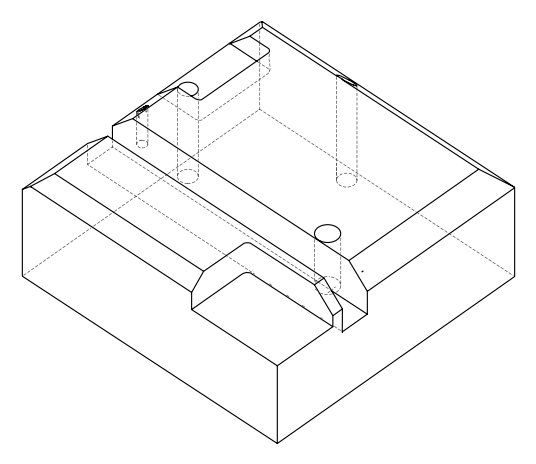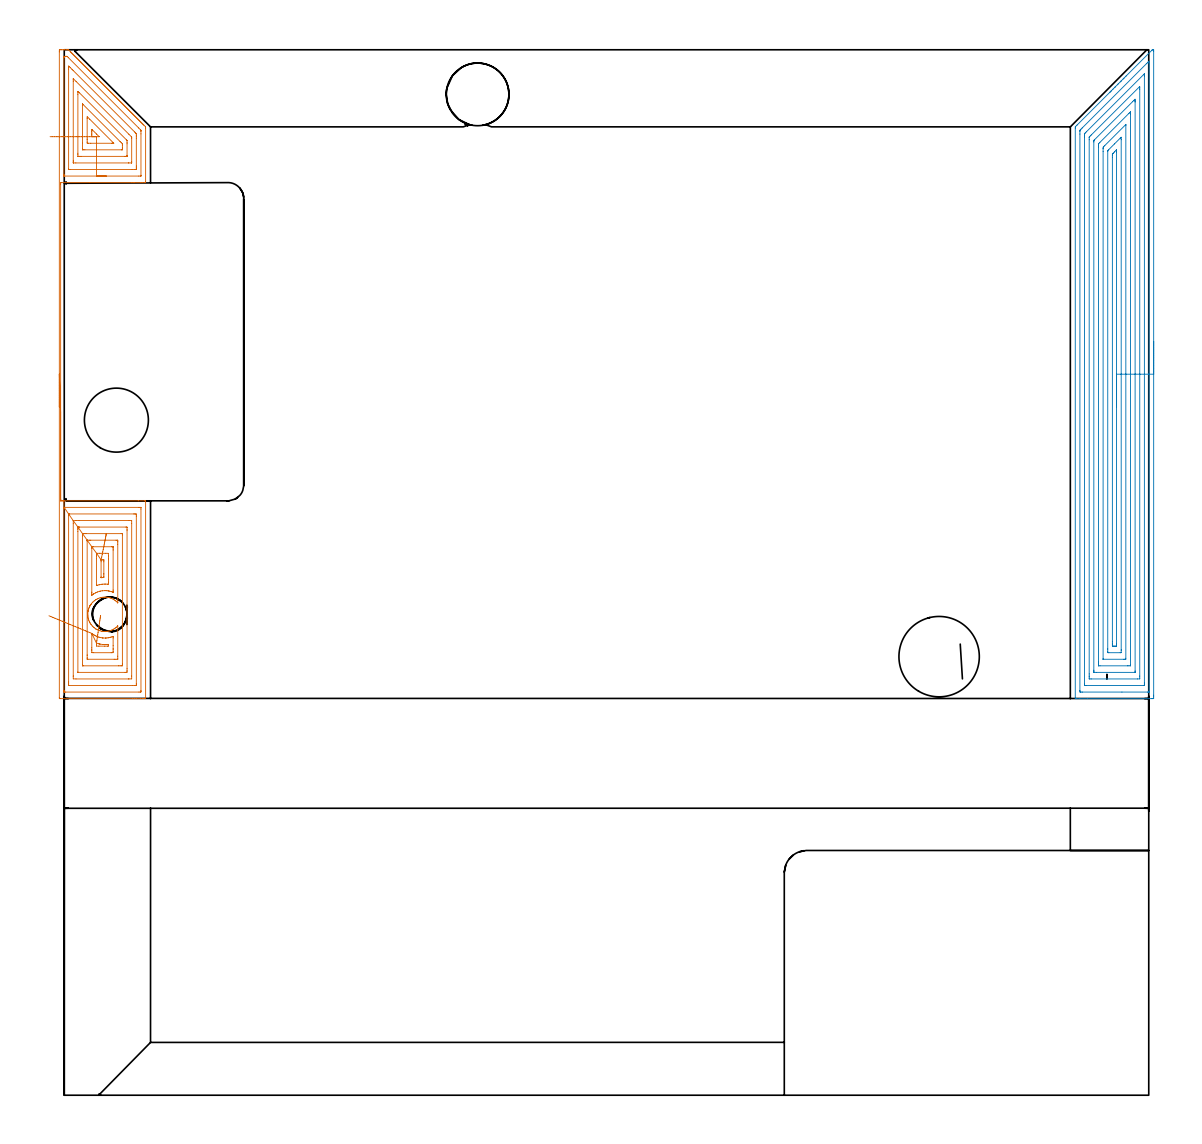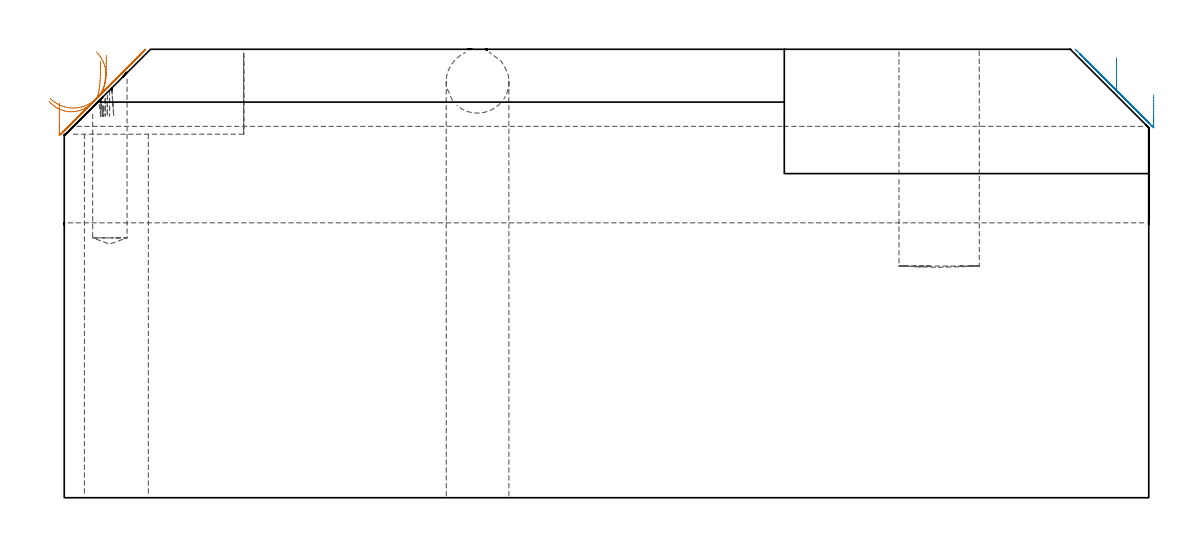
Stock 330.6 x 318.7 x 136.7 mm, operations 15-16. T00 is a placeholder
(PLAN: 20 operations, 12 tool changes, 141.2 min)
(1 INDEXABLE_INSERT_DRILL_BLIND_HOLE_FROM_SOLID | STEP1POCKET | NXT0302_020 | 0.28 min | 31190 mm3)
(2 SPOT_DRILL | STEP1HOLE | NXT0321_9005460120000 | 0.05 min | 222 mm3)
(3 SPOT_DRILL_1 | STEP1HOLE_1 | NXT0321_9005460120000 | 0.05 min | 3108 mm3)
(4 SPOT_DRILL_2 | STEP1POCKET_1 | NXT0321_9005460120000 | 0.03 min | 701 mm3)
(5 DRILL_BLIND_HOLE_INTO_CENTER | STEP1HOLE | NXT0301_076 | 0.07 min | 1095 mm3)
(6 GUN_DRILL_THROUGH_HOLE | STEP1HOLE | UGT0307_009 | 0.74 min | 14107 mm3)
(7 DRILL_TO_ENLARGE_THROUGH_HOLE | STEP1HOLE | UGT0301_258 | 0.58 min | 23703 mm3)
(8 DRILL_BLIND_HOLE_INTO_CENTER_1 | STEP1HOLE_1 | UGT0301_198 | 0.06 min | 398 mm3)
(9 GUN_DRILL_THROUGH_HOLE_1 | STEP1HOLE_1 | UGT0307_003 | 0.55 min | 3837 mm3)
(10 SPADE_DRILL_TO_ENLARGE_THROUGH_HOLE | STEP1HOLE_1 | UGT0306_010 | 0.48 min | 33441 mm3)
(11 DRILL_BLIND_HOLE_INTO_CENTER_2 | STEP1POCKET_1 | NXT0301_076 | 0.22 min | 4461 mm3)
(12 AREA_MILL | FG_CHAMFER_SURFACE | UGT0205_001 | 6.89 min | 33155 mm3)
(13 AREA_MILL_1 | FG_CHAMFER_SURFACE_1 | UGT0205_001 | 1.26 min | 8391 mm3)
(14 AREA_MILL_2 | FG_CHAMFER_SURFACE_2 | UGT0205_001 | 9.97 min | 26700 mm3)
(15 AREA_MILL_3 | FG_CHAMFER_SURFACE_3 | UGT0205_001 | 8.74 min | 57070 mm3)
(16 AREA_MILL_4 | FG_CHAMFER_SURFACE_4 | UGT0205_001 | 13.74 min | 58611 mm3)
(17 AREA_MILL_5 | FG_CHAMFER_SURFACE_5 | UGT0205_001 | 21.66 min | 79391 mm3)
(18 MILL_CORNER_NOTCH_RECTANGULAR | CORNER_NOTCH_RECTANGULAR | NXT0201_011 | Follow Part, ap 3, ae 75% | 31.05 min | 310440 mm3)
(19 MILL_SLOT | SLOT_PARTIAL_RECTANGULAR | NXT0201_009 | Follow Part, ap 2, ae 75% | 33.45 min | 108676 mm3)
(20 MILL_RECTANGULAR_SLOT | SLOT_RECTANGULAR | UGT0201_004 | Follow Part, ap 8, ae 75% | 11.26 min | 573673 mm3)
(TOOL NXT0302_020 | Index. Insert Drill 24.5mm [880-D2450L25-03] | D24.5 PA176 FL74 Z2)
(TOOL NXT0321_9005460120000 | NC Spot Drill, 142deg, 12mm, Carbide, Uncoated | D12 PA142 FL30 Z2)
(TOOL NXT0301_076 | Carbide Drill 10.5mm [860.1-1050-032A1-MM 2214] | D10.5 PA140 FL55 Z2)
(TOOL UGT0307_009 | Gun Drill 12 mm | D12 PA130 FL24 Z1)
(TOOL UGT0301_258 | Twist Drill 19.1 mm | D19.1 PA118 FL140 Z2)
(TOOL UGT0301_198 | Twist Drill 7.9 mm | D7.9 PA118 FL73 Z2)
(TOOL UGT0307_003 | Gun Drill 7 mm | D7 PA130 FL24 Z1)
(TOOL UGT0306_010 | Spade Drill 19.5mm | D19.5 PA132 FL10 Z2)
(TOOL UGT0205_001 | Chamfer Mill 20 x 3 x 45 deg. | D20 FL50 Z2)
(TOOL NXT0201_011 | ENDMILL 12mm [2P460-1200-NA 1630] | D12 FL38 Z6)
(TOOL NXT0201_009 | ENDMILL 8mm [2P460-0800-NA 1630] | D8 FL26 Z6)
(TOOL UGT0201_004 | End Mill 32 mm | D32 FL53 Z6)
(OP 15 AREA_MILL_3)
G17 G21 G94 G90
T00 M6
G54
G17 G0 G90 X-1.5 Y209.8 S1061 M3
G43 Z146.7 H0
Z120.4
G94 G1 Y209.838 Z119.528 F250.
Y209.952 Z118.664
Y210.141 Z117.812
Y210.403 Z116.98
Y210.737 Z116.174
Y211.14 Z115.4
Y211.609 Z114.664
Y212.14 Z113.972
Y212.729 Z113.329
Y213.372 Z112.74
Y214.064 Z112.208
Y214.8 Z111.74
Y215.574 Z111.337
Y216.38 Z111.003
Y217.212 Z110.741
Y218.064 Z110.552
Y218.928 Z110.438
Y219.8 Z110.4
Y318.08
X-1.499 Y318.213 Z110.401
X-1.491 Y318.698 Z110.405
X-1.215 Y318.7 Z110.682
X-0.869 Z111.027
X-0.321 Z111.575
X0.025 Z111.92
X0.847 Z112.746
X0.919 Z112.817
X1.29 Y318.699 Z113.188
X1.324 Y318.676 Z113.224
X1.813 Y318.189 Z113.709
X1.92 Y318.08 Z113.819
X2.005 Y317.995 Z113.905
X2.111 Y317.891 Z114.007
X2.218 Y317.783 Z114.117
X2.303 Y317.697 Z114.203
X2.409 Y317.592 Z114.305
X2.515 Y317.485 Z114.415
X2.602 Y317.399 Z114.501
X2.708 Y317.294 Z114.604
X2.813 Y317.187 Z114.713
X2.9 Y317.1 Z114.8
X3.006 Y316.996 Z114.902
X3.111 Y316.889 Z115.011
X3.198 Y316.802 Z115.098
X3.304 Y316.698 Z115.2
X3.409 Y316.591 Z115.308
X3.497 Y316.504 Z115.396
X3.602 Y316.4 Z115.498
X3.707 Y316.294 Z115.606
X3.795 Y316.205 Z115.695
X3.9 Y316.102 Z115.796
X4.005 Y315.996 Z115.904
X4.093 Y315.907 Z115.993
X4.198 Y315.804 Z116.094
X4.302 Y315.698 Z116.202
X4.392 Y315.609 Z116.291
X4.496 Y315.506 Z116.392
X4.6 Y315.4 Z116.5
X4.69 Y315.31 Z116.59
X4.794 Y315.208 Z116.69
X4.898 Y315.102 Z116.798
X4.988 Y315.012 Z116.888
X5.092 Y314.91 Z116.988
X5.196 Y314.804 Z117.095
X5.287 Y314.714 Z117.186
X5.39 Y314.612 Z117.286
X5.494 Y314.507 Z117.393
X5.585 Y314.415 Z117.485
X5.688 Y314.314 Z117.584
X5.791 Y314.209 Z117.691
X5.883 Y314.117 Z117.783
X5.986 Y314.015 Z117.882
X6.089 Y313.911 Z117.989
X6.182 Y313.819 Z118.081
X6.285 Y313.717 Z118.181
X6.387 Y313.613 Z118.287
X6.48 Y313.52 Z118.38
X6.583 Y313.419 Z118.479
X6.685 Y313.315 Z118.584
X6.778 Y313.222 Z118.678
X6.881 Y313.121 Z118.777
X6.983 Y313.018 Z118.882
X7.077 Y312.923 Z118.976
X7.179 Y312.823 Z119.075
X7.281 Y312.72 Z119.18
X7.375 Y312.625 Z119.275
X7.477 Y312.525 Z119.373
X7.578 Y312.422 Z119.478
X7.673 Y312.327 Z119.573
X7.775 Y312.227 Z119.671
X7.876 Y312.124 Z119.776
X7.972 Y312.028 Z119.871
X8.073 Y311.929 Z119.969
X8.174 Y311.826 Z120.074
X8.27 Y311.73 Z120.17
X8.371 Y311.631 Z120.267
X8.472 Y311.528 Z120.371
X8.569 Y311.432 Z120.468
X8.669 Y311.333 Z120.565
X8.77 Y311.231 Z120.669
X8.867 Y311.133 Z120.766
X8.967 Y311.035 Z120.863
X9.067 Y310.933 Z120.967
X9.165 Y310.835 Z121.065
X9.265 Y310.737 Z121.161
X9.365 Y310.635 Z121.265
X9.464 Y310.537 Z121.363
X9.563 Y310.438 Z121.459
X9.663 Y310.337 Z121.563
X9.762 Y310.238 Z121.661
X9.862 Y310.14 Z121.758
X9.961 Y310.039 Z121.86
X10.06 Y309.94 Z121.96
X10.16 Y309.842 Z122.056
X10.259 Y309.742 Z122.158
X10.359 Y309.642 Z122.258
X10.458 Y309.544 Z122.354
X10.557 Y309.444 Z122.456
X10.657 Y309.343 Z122.556
X10.756 Y309.246 Z122.652
X10.854 Y309.146 Z122.754
X10.955 Y309.045 Z122.855
X11.054 Y308.948 Z122.95
X11.152 Y308.848 Z123.052
X11.254 Y308.747 Z123.153
X11.352 Y308.65 Z123.248
X11.45 Y308.55 Z123.35
X11.552 Y308.448 Z123.451
X11.65 Y308.352 Z123.546
X11.748 Y308.252 Z123.647
X11.85 Y308.15 Z123.75
X11.948 Y308.054 Z123.844
X12.046 Y307.955 Z123.945
X12.149 Y307.852 Z124.048
X12.246 Y307.756 Z124.142
X12.344 Y307.657 Z124.243
X12.447 Y307.553 Z124.346
X12.544 Y307.458 Z124.44
X12.641 Y307.359 Z124.541
X12.745 Y307.255 Z124.645
X12.842 Y307.16 Z124.738
X12.939 Y307.061 Z124.839
X13.044 Y306.957 Z124.943
X13.14 Y306.862 Z125.036
X13.237 Y306.763 Z125.136
X13.342 Y306.658 Z125.241
X13.438 Y306.563 Z125.335
X13.535 Y306.466 Z125.434
X13.64 Y306.36 Z125.54
X13.737 Y306.265 Z125.633
X13.833 Y306.168 Z125.732
X13.939 Y306.062 Z125.838
X14.035 Y305.967 Z125.931
X14.13 Y305.87 Z126.03
X14.237 Y305.763 Z126.136
X14.333 Y305.669 Z126.229
X14.428 Y305.572 Z126.328
X14.535 Y305.465 Z126.435
X14.631 Y305.371 Z126.527
X14.726 Y305.274 Z126.625
X14.834 Y305.167 Z126.733
X14.929 Y305.073 Z126.825
X15.024 Y304.976 Z126.923
X15.132 Y304.868 Z127.031
X15.227 Y304.775 Z127.123
X15.322 Y304.679 Z127.221
X15.43 Y304.57 Z127.33
X15.525 Y304.477 Z127.421
X15.62 Y304.381 Z127.519
X15.729 Y304.272 Z127.628
X15.823 Y304.179 Z127.719
X15.917 Y304.083 Z127.817
X16.027 Y303.973 Z127.926
X16.121 Y303.881 Z128.017
X16.215 Y303.785 Z128.115
X16.325 Y303.675 Z128.225
X16.419 Y303.583 Z128.315
X16.513 Y303.487 Z128.412
X16.624 Y303.377 Z128.523
X16.717 Y303.285 Z128.613
X16.811 Y303.19 Z128.71
X16.922 Y303.078 Z128.821
X17.015 Y302.986 Z128.912
X17.109 Y302.892 Z129.008
X17.22 Y302.78 Z129.12
X17.314 Y302.688 Z129.21
X17.406 Y302.594 Z129.306
X17.519 Y302.482 Z129.418
X17.612 Y302.39 Z129.508
X17.704 Y302.296 Z129.604
X17.817 Y302.183 Z129.716
X17.91 Y302.092 Z129.806
X18.002 Y301.998 Z129.901
X18.115 Y301.885 Z130.015
X18.208 Y301.794 Z130.104
X18.3 Y301.7 Z130.199
X18.414 Y301.587 Z130.313
X18.506 Y301.496 Z130.402
X18.598 Y301.403 Z130.497
X18.712 Y301.288 Z130.612
X18.804 Y301.198 Z130.7
X18.896 Y301.105 Z130.795
X19.011 Y300.99 Z130.91
X19.102 Y300.9 Z130.998
X19.193 Y300.807 Z131.093
X19.309 Y300.691 Z131.208
X19.4 Y300.602 Z131.296
X19.491 Y300.509 Z131.391
X19.607 Y300.393 Z131.507
X19.698 Y300.304 Z131.594
X19.789 Y300.211 Z131.688
X19.906 Y300.095 Z131.805
X19.996 Y300.006 Z131.892
X20.087 Y299.913 Z131.986
X20.204 Y299.796 Z132.103
X20.294 Y299.708 Z132.19
X20.385 Y299.616 Z132.284
X20.502 Y299.498 Z132.402
X20.592 Y299.409 Z132.489
X20.683 Y299.318 Z132.582
X20.801 Y299.2 Z132.7
X20.891 Y299.111 Z132.787
X20.98 Y299.02 Z132.88
X21.099 Y298.901 Z132.998
X21.189 Y298.813 Z133.085
X21.278 Y298.722 Z133.177
X21.397 Y298.603 Z133.297
X21.487 Y298.515 Z133.383
X21.576 Y298.424 Z133.475
X21.696 Y298.305 Z133.595
X21.785 Y298.217 Z133.681
X21.874 Y298.127 Z133.773
X21.994 Y298.006 Z133.893
X22.083 Y297.919 Z133.979
X22.172 Y297.829 Z134.071
X22.292 Y297.708 Z134.192
X22.381 Y297.621 Z134.277
X22.469 Y297.531 Z134.369
X22.591 Y297.41 Z134.49
X22.679 Y297.323 Z134.575
X22.767 Y297.233 Z134.667
X22.889 Y297.111 Z134.788
X22.977 Y297.025 Z134.873
X23.065 Y296.935 Z134.964
X23.187 Y296.813 Z135.087
X23.275 Y296.727 Z135.171
X23.363 Y296.637 Z135.262
X23.486 Y296.515 Z135.385
X23.573 Y296.429 Z135.469
X23.661 Y296.34 Z135.56
X23.784 Y296.216 Z135.683
X23.871 Y296.131 Z135.767
X23.959 Y296.042 Z135.858
X24.082 Y295.918 Z135.982
X24.169 Y295.832 Z136.066
X24.256 Y295.744 Z136.156
X24.771 Y295.228 Z136.67
X24.796 Y295.196 Z136.687
X24.8 Y294.851 Z136.7
Y278.322
X24.797 Y278.21 Z136.689
X24.753 Y278.207 Z136.645
X24.457 Y278.2 Z136.356
X23.762 Z135.66
X23.275 Z135.17
X21.243 Z133.141
X20.592 Z132.487
X7.789 Z119.685
X-0.869 Z111.027
X-1.1 Z110.8
X-1.098 Y277.831 Z110.798
X-1.097 Y277.798 Z110.796
X-1.1 Y277.781 Z110.8
Y181.742
X-1.097 Y181.678 Z110.796
Y181.582
X-1.099 Y181.515 Z110.799
X-1.1 Y181.452 Z110.8
Y181.2
X22.562 Z134.459
X24.426 Z136.321
X24.693 Y181.194 Z136.588
X24.796 Y181.19 Z136.69
X24.8 Y180.935 Z136.7
Y121.073
X24.798 Y120.91 Z136.689
X24.732 Y120.907 Z136.624
X24.312 Y120.9 Z136.212
X23.967 Z135.866
X23.275 Z135.17
X22.035 Z133.932
X21.487 Z133.381
X20.867 Z132.762
X-1.144 Y120.901 Z110.753
X-1.492 Y120.91 Z110.406
X-1.499 Y121.256 Z110.399
Y121.273 Z110.4
X-1.5 Y219.8
X-1.1 Y208.184 Z110.8
Y181.742
X-1.097 Y181.678 Z110.796
Y181.655 Z110.795
X-1.096 Y181.581 Z110.796
X-1.099 Y181.515 Z110.799
X-1.1 Y181.452 Z110.8
Y181.381
Y181.2
X-0.109 Z111.79
X-0.038 Y179.197 Z111.862
X0.025 Y179.199 Z111.925
X22.776 Y179.2 Z134.676
X23.275 Y179.196 Z135.175
X23.346 Y179.193 Z135.246
X23.365 Y179.191 Z135.265
X23.379 Y179.175 Z135.279
X23.386 Y178.701 Z135.286
X23.385 Y123.306 Z135.285
X23.384 Y123.198 Z135.284
X23.38 Y123.086 Z135.28
X23.37 Y122.91 Z135.27
X23.275 Y122.908 Z135.175
X22.786 Y122.901 Z134.686
X0.431 Y122.9 Z112.331
X0.025 Y122.903 Z111.925
X-0.033 Y122.906 Z111.867
X-0.067 Y122.91 Z111.833
X-0.079 Y122.918 Z111.821
X-0.081 Y122.976 Z111.819
X-0.085 Y123.196 Z111.815
X-0.086 Y123.306 Z111.814
Y123.417
Y178.811
X-0.084 Y178.922 Z111.816
X-0.08 Y179.142 Z111.82
X-0.078 Y179.192 Z111.822
X-0.038 Y179.197 Z111.862
X1.336 Y177.19 Z113.236
X1.356 Y177.193 Z113.256
X1.432 Y177.198 Z113.332
X1.527 Y177.2 Z113.427
X21.201 Z133.101
X21.487 Y177.198 Z133.387
X21.773 Y177.194 Z133.673
X21.957 Y177.19 Z133.857
X21.964 Y177.075 Z133.864
X21.967 Y176.914 Z133.867
X21.971 Y176.43 Z133.871
Y125.503
X21.969 Y125.093 Z133.869
X21.967 Y124.973 Z133.867
X21.965 Y124.921 Z133.865
X21.873 Y124.91 Z133.773
X21.678 Y124.902 Z133.578
X21.487 Y124.901 Z133.387
X20.786 Y124.9 Z132.686
X1.62 Y124.901 Z113.52
X1.491 Y124.904 Z113.391
X1.388 Y124.909 Z113.288
X1.335 Y124.913 Z113.235
X1.334 Y124.933 Z113.234
X1.331 Y125.093 Z113.231
X1.329 Y125.577 Z113.229
Y125.987
Y176.914
X1.332 Y177.156 Z113.232
X1.334 Y177.184 Z113.234
X1.336 Y177.19 Z113.236
X2.75 Y175.127 Z114.65
X3.533 Y175.196 Z115.433
X3.602 Y175.198 Z115.502
X4.423 Y175.2 Z116.323
X19.698 Z131.598
X20.523 Y175.196 Z132.423
X20.536 Y175.191 Z132.436
X20.55 Y175.169 Z132.45
X20.552 Y175.127 Z132.452
X20.557 Y174.269 Z132.457
Y127.774
X20.55 Y126.922 Z132.45
X19.698 Y126.901 Z131.598
X19.678 Y126.9 Z131.578
X3.582 Z115.482
X2.75 Y126.924 Z114.65
X2.743 Y127.738 Z114.643
Y127.774
Y174.234
X2.748 Y175.087 Z114.648
X2.75 Y175.127 Z114.65
X4.172 Y173.191 Z116.072
X4.214 Y173.194 Z116.114
X4.308 Y173.197 Z116.208
X4.496 Y173.199 Z116.396
X4.636 Y173.2 Z116.536
X18.804 Y173.199 Z130.704
X18.946 Y173.198 Z130.846
X19.124 Y173.19 Z131.024
X19.136 Y173.135 Z131.036
X19.139 Y173.006 Z131.039
X19.142 Y172.447 Z131.042
X19.143 Y172.108 Z131.043
Y130.116
X19.14 Y129.561 Z131.04
X19.136 Y129.229 Z131.036
X19.128 Y128.91 Z131.028
X18.804 Y128.904 Z130.704
X18.57 Y128.901 Z130.47
X4.262 Z116.162
X4.181 Y128.907 Z116.081
X4.164 Y128.91 Z116.064
X4.161 Y128.916 Z116.061
X4.159 Y128.928 Z116.059
X4.158 Y129.005 Z116.058
X4.157 Y171.892 Z116.057
X4.158 Y172.447 Z116.058
X4.16 Y172.783 Z116.06
X4.164 Y173.123 Z116.064
X4.172 Y173.191 Z116.072
X5.578 Y171.185 Z117.478
X5.75 Y171.194 Z117.65
X6.285 Y171.198 Z118.185
X6.638 Y171.2 Z118.538
X17.369 Z129.269
X17.671 Y171.197 Z129.571
X17.702 Y171.194 Z129.602
X17.72 Y171.191 Z129.62
X17.722 Y171.173 Z129.622
X17.726 Y171.063 Z129.626
X17.728 Y170.841 Z129.628
X17.729 Y131.529 Z129.629
X17.728 Y131.348 Z129.628
X17.724 Y130.992 Z129.624
X17.722 Y130.912 Z129.622
X17.613 Y130.907 Z129.513
X17.462 Y130.902 Z129.362
X17.015 Y130.9 Z128.915
X16.569 Z128.469
X5.837 Y130.901 Z117.737
X5.632 Y130.906 Z117.532
X5.588 Y130.91 Z117.488
X5.578 Y130.914 Z117.478
X5.576 Y130.931 Z117.476
X5.573 Y130.977 Z117.473
X5.571 Y131.167 Z117.471
Y131.348
Y170.479
X5.572 Y170.66 Z117.472
X5.576 Y171.016 Z117.476
X5.578 Y171.185 Z117.478
X6.998 Y169.191 Z118.898
X7.016 Y169.193 Z118.916
X7.179 Y169.196 Z119.079
X7.746 Y169.2 Z119.646
X8.073 Z119.973
X15.794 Y169.199 Z127.694
X16.121 Y169.195 Z128.021
X16.23 Y169.191 Z128.13
X16.308 Y169.185 Z128.208
X16.31 Y169.066 Z128.21
X16.313 Y168.873 Z128.213
X16.314 Y168.68 Z128.214
X16.315 Y167.979 Z128.215
X16.314 Y150.811 Z128.214
X16.312 Y150.167 Z128.212
X16.31 Y150.11 Z128.21
X16.309 Y150.106 Z128.209
X16.298 Y150.11 Z128.198
X16.24 Y150.173 Z128.14
X15.822 Y150.571 Z127.722
X15.494 Y150.83 Z127.394
X15.154 Y151.066 Z127.054
X14.931 Y151.191 Z126.831
X14.491 Y151.403 Z126.391
X14.041 Y151.575 Z125.941
X13.598 Y151.7 Z125.498
X13.15 Y151.785 Z125.05
X12.705 Y151.83 Z124.605
X12.259 Y151.837 Z124.159
X11.813 Y151.806 Z123.713
X11.369 Y151.736 Z123.269
X10.92 Y151.625 Z122.82
X10.478 Y151.483 Z122.378
X10.055 Y151.286 Z121.955
X9.645 Y151.066 Z121.545
X9.587 Y151.028 Z121.487
X9.129 Y150.691 Z121.029
X8.697 Y150.314 Z120.597
X8.558 Y150.173 Z120.458
X8.207 Y149.738 Z120.107
X8.122 Y149.615 Z120.022
X8.08 Y149.552 Z119.976
X8.073 Y149.541 Z119.968
X7.893 Y149.281 Z119.789
X7.856 Y149.217 Z119.751
X7.847 Y149.202 Z119.742
X7.807 Y149.136 Z119.705
X7.775 Y149.071 Z119.675
X7.639 Y148.79 Z119.539
X7.628 Y148.766 Z119.527
X7.611 Y148.724 Z119.51
X7.474 Y148.388 Z119.372
X7.337 Y147.944 Z119.234
X7.324 Y147.877 Z119.217
X7.25 Y147.55 Z119.148
X7.238 Y147.495 Z119.136
X7.176 Y147.05 Z119.076
X7.168 Y146.95 Z119.068
X7.159 Y146.827 Z119.059
X7.151 Y146.603 Z119.05
X7.154 Y146.536 Z119.052
X7.155 Y146.486 Z119.055
X7.156 Y146.463 Z119.056
X7.158 Y146.378 Z119.058
X7.17 Y146.224 Z119.07
X7.176 Y146.155 Z119.075
X7.186 Y146.09 Z119.083
X7.193 Y146.033 Z119.091
X7.239 Y145.71 Z119.133
X7.337 Y145.261 Z119.231
X7.402 Y145.043 Z119.301
X7.472 Y144.817 Z119.371
X7.627 Y144.436 Z119.527
X7.807 Y144.064 Z119.705
X7.89 Y143.925 Z119.786
X8.073 Y143.66 Z119.967
X8.203 Y143.467 Z120.103
X8.554 Y143.032 Z120.454
X8.697 Y142.884 Z120.597
X8.907 Y142.688 Z120.807
X9.127 Y142.507 Z121.027
X9.587 Y142.171 Z121.487
X9.637 Y142.139 Z121.537
X10.051 Y141.916 Z121.951
X10.478 Y141.717 Z122.378
X10.92 Y141.575 Z122.82
X11.369 Y141.464 Z123.269
X11.813 Y141.394 Z123.713
X12.259 Y141.363 Z124.159
X12.705 Y141.37 Z124.605
X13.15 Y141.415 Z125.05
X13.598 Y141.5 Z125.498
X14.041 Y141.625 Z125.941
X14.491 Y141.797 Z126.391
X14.931 Y142.009 Z126.831
X15.162 Y142.139 Z127.062
X15.498 Y142.372 Z127.398
X15.822 Y142.629 Z127.722
X16.245 Y143.032 Z128.145
X16.308 Y143.092 Z128.208
X16.314 Y142.943 Z128.214
X16.315 Y133.835 Z128.215
X16.313 Y133.135 Z128.213
X16.31 Y132.946 Z128.21
X16.308 Y132.92 Z128.208
X16.295 Y132.91 Z128.195
X16.238 Y132.906 Z128.138
X16.121 Y132.903 Z128.021
X15.462 Y132.9 Z127.362
X15.227 Z127.127
X7.179 Y132.901 Z119.079
X7.101 Y132.902 Z119.001
X7.038 Y132.906 Z118.938
X7.001 Y132.909 Z118.901
X6.992 Y132.943 Z118.892
X6.989 Y133.135 Z118.889
X6.987 Y133.327 Z118.887
X6.985 Y134.028 Z118.885
Y134.221
X6.986 Y168.873 Z118.886
Y169.065
X6.989 Y169.13 Z118.889
X6.992 Y169.178 Z118.892
X6.998 Y169.191 Z118.898
X8.406 Y167.183 Z120.306
X8.511 Y167.19 Z120.411
X8.739 Y167.197 Z120.639
X8.853 Y167.2 Z120.753
X14.447 Y167.199 Z126.347
X14.675 Y167.195 Z126.575
X14.827 Y167.19 Z126.727
X14.894 Y167.182 Z126.794
X14.896 Y167.166 Z126.796
X14.898 Y167.086 Z126.798
X14.9 Y166.519 Z126.8
Y166.193
Y154.011
X14.899 Y153.684 Z126.799
X14.896 Y153.353 Z126.796
X14.894 Y153.333 Z126.794
X14.877 Y153.335 Z126.777
X14.333 Y153.521 Z126.233
X13.769 Y153.684 Z125.669
X13.492 Y153.737 Z125.392
X13.438 Y153.747 Z125.338
X13.363 Y153.759 Z125.263
X12.927 Y153.802 Z124.827
X12.544 Y153.823 Z124.444
X12.401 Y153.827 Z124.301
X11.65 Y153.782 Z123.55
X11.561 Y153.773 Z123.461
X11.039 Y153.684 Z122.939
X10.813 Y153.627 Z122.713
X10.756 Y153.61 Z122.656
X10.133 Y153.413 Z122.033
X9.862 Y153.291 Z121.762
X9.523 Y153.129 Z121.423
X8.967 Y152.822 Z120.867
X8.947 Y152.81 Z120.847
X8.426 Y152.438 Z120.326
X8.406 Y152.433 Z120.306
X8.404 Y152.46 Z120.304
X8.401 Y152.791 Z120.301
X8.4 Y153.186 Z120.3
Y153.358
Y166.759
X8.402 Y167.086 Z120.302
X8.406 Y167.183 Z120.306
X9.862 Y165.19 Z121.762
X9.965 Y165.195 Z121.865
X10.756 Y165.2 Z122.656
X10.855 Z122.755
X12.644 Y165.199 Z124.544
X13.438 Y165.19 Z125.338
X13.483 Y164.406 Z125.383
X13.484 Y164.36 Z125.384
X13.486 Y163.512 Z125.386
Y157.21
X13.484 Y156.364 Z125.384
X13.482 Y156.321 Z125.382
X13.438 Y155.77 Z125.338
X13.116 Y155.793 Z125.016
X12.544 Y155.823 Z124.444
X12.199 Y155.816 Z124.099
X11.65 Y155.784 Z123.55
X11.37 Y155.75 Z123.27
X10.756 Y155.635 Z122.656
X10.622 Y155.605 Z122.522
X10.139 Y155.471 Z122.039
X9.927 Y155.406 Z121.827
X9.862 Y155.388 Z121.762
X9.83 Y155.382 Z121.73
X9.822 Y155.383 Z121.722
X9.819 Y155.393 Z121.719
X9.816 Y155.423 Z121.716
X9.814 Y155.471 Z121.714
Y155.519
Y163.56
X9.816 Y164.406 Z121.716
X9.817 Y164.45 Z121.717
X9.862 Y165.19 Z121.762
X11.237 Y163.191 Z123.137
X11.251 Y163.194 Z123.151
X11.286 Y163.197 Z123.186
X11.359 Y163.199 Z123.259
X11.65 Y163.2 Z123.55
X11.964 Y163.199 Z123.864
X12.029 Y163.194 Z123.929
X12.059 Y163.19 Z123.959
X12.065 Y163.18 Z123.965
X12.068 Y163.095 Z123.968
X12.071 Y162.619 Z123.971
X12.072 Y159.045 Z123.972
Y158.624
X12.07 Y158.151 Z123.97
X12.067 Y157.941 Z123.967
X12.065 Y157.844 Z123.965
X11.978 Y157.823 Z123.878
X11.65 Y157.795 Z123.55
X11.251 Y157.763 Z123.151
X11.234 Y157.765 Z123.134
X11.232 Y157.78 Z123.132
X11.23 Y157.824 Z123.13
X11.228 Y157.898 Z123.128
Y158.011
X11.229 Y162.619 Z123.129
X11.231 Y163.037 Z123.131
X11.235 Y163.179 Z123.135
X11.237 Y163.191 Z123.137
X11.404 Y164.022 Z123.343
X11.567 Y164.832 Z123.622
X11.724 Y165.616 Z123.971
X11.875 Y166.367 Z124.389
X12.018 Y167.079 Z124.873
X12.152 Y167.747 Z125.417
X12.276 Y168.366 Z126.019
X12.389 Y168.931 Z126.674
X12.491 Y169.439 Z127.376
X12.581 Y169.884 Z128.121
X12.657 Y170.264 Z128.903
X12.719 Y170.575 Z129.715
X12.768 Y170.816 Z130.552
X12.802 Y170.985 Z131.408
X12.821 Y171.08 Z132.275
X12.825 Y171.1 Z133.147
X12.814 Y171.046 Z134.017
X12.788 Y170.918 Z134.88
G0 X-4.659 Y146.157 Z120.86
G1 X-4.087 Y145.921 Z120.246
X-3.466 Y145.665 Z119.688
X-2.804 Y145.392 Z119.191
X-2.103 Y145.103 Z118.758
X-1.371 Y144.801 Z118.393
X-0.612 Y144.489 Z118.098
X0.168 Y144.167 Z117.876
X0.963 Y143.84 Z117.728
X1.767 Y143.508 Z117.656
X2.574 Y143.176 Z117.66
X3.377 Y142.845 Z117.74
X4.171 Y142.518 Z117.895
X4.949 Y142.197 Z118.125
X5.706 Y141.885 Z118.427
X6.435 Y141.585 Z118.799
X7.132 Y141.298 Z119.239
X7.79 Y141.026 Z119.742
X8.406 Y140.773 Z120.306
X8.414 Y140.769 Z120.314
X8.462 Y140.74 Z120.362
X8.503 Y140.712 Z120.403
X8.967 Y140.385 Z120.867
X9.121 Y140.282 Z121.021
X9.602 Y140.03 Z121.502
X9.862 Y139.909 Z121.762
X10.112 Y139.796 Z122.012
X10.473 Y139.672 Z122.373
X10.756 Y139.595 Z122.656
X11.155 Y139.497 Z123.055
X11.627 Y139.412 Z123.527
X11.65 Y139.409 Z123.55
X11.856 Y139.389 Z123.756
X12.544 Y139.369 Z124.444
X12.565 Y139.368 Z124.465
X12.938 Y139.389 Z124.838
X13.382 Y139.445 Z125.282
X13.438 Y139.455 Z125.338
X13.816 Y139.535 Z125.716
X14.109 Y139.612 Z126.009
X14.333 Y139.679 Z126.233
X14.778 Y139.834 Z126.678
X14.889 Y139.868 Z126.789
X14.893 Y139.813 Z126.793
X14.896 Y139.672 Z126.796
X14.899 Y139.389 Z126.799
X14.9 Y137.035 Z126.8
Y136.141
Y135.815
X14.897 Y135.251 Z126.797
X14.893 Y134.921 Z126.793
X14.354 Y134.901 Z126.254
X14.333 Y134.9 Z126.233
X8.967 Y134.901 Z120.867
X8.407 Y134.921 Z120.307
X8.402 Y135.486 Z120.302
X8.4 Y135.815 Z120.3
Y136.382
Y140.609
X8.402 Y140.73 Z120.302
X8.406 Y140.773 Z120.306
X9.825 Y137.818 Z121.725
X9.834 Y137.817 Z121.734
X9.862 Y137.811 Z121.762
X10.568 Y137.602 Z122.468
X10.756 Y137.556 Z122.656
X10.816 Y137.541 Z122.716
X10.936 Y137.521 Z122.836
X11.65 Y137.413 Z123.55
X11.857 Y137.395 Z123.757
X12.327 Y137.38 Z124.227
X12.544 Y137.377 Z124.444
X12.765 Y137.381 Z124.665
X12.984 Y137.396 Z124.884
X13.438 Y137.431 Z125.338
X13.479 Y137.146 Z125.379
X13.438 Y136.91 Z125.338
X13.244 Y136.903 Z125.144
X12.352 Y136.9 Z124.252
X10.563 Y136.901 Z122.463
X9.862 Y136.91 Z121.762
X9.817 Y137.602 Z121.717
X9.815 Y137.648 Z121.715
X9.816 Y137.697 Z121.716
X9.821 Y137.791 Z121.721
X9.825 Y137.818 Z121.725
X9.95 Y138.666 Z121.889
X10.074 Y139.496 Z122.127
X10.193 Y140.302 Z122.438
X10.309 Y141.079 Z122.818
X10.419 Y141.82 Z123.266
X10.522 Y142.519 Z123.776
X10.619 Y143.172 Z124.347
X10.708 Y143.773 Z124.973
X10.789 Y144.318 Z125.65
X10.861 Y144.802 Z126.372
X10.924 Y145.222 Z127.133
X10.976 Y145.575 Z127.93
X11.018 Y145.858 Z128.754
X11.049 Y146.069 Z129.6
X11.07 Y146.207 Z130.461
X11.079 Y146.269 Z131.331
X11.077 Y146.256 Z132.203
X11.064 Y146.168 Z133.071
G0 Z146.7
X9.825 Y280.2
Z135.867
G1 X10.414 Z135.224
X10.945 Z134.532
X11.414 Z133.796
X11.817 Z133.022
X12.151 Z132.216
X12.413 Z131.384
X12.602 Z130.532
X12.716 Z129.667
X12.754 Z128.796
X12.716 Z127.924
X12.602 Z127.059
X12.413 Z126.208
X12.151 Z125.376
X11.817 Z124.57
X11.414 Z123.796
X10.945 Z123.06
X10.414 Z122.368
X9.825 Z121.725
X-0.026 Y280.201 Z111.874
X-0.057 Y280.202 Z111.843
X-0.074 Y280.205 Z111.826
X-0.078 Y280.208 Z111.822
X-0.08 Y280.225 Z111.82
X-0.084 Y280.445 Z111.816
X-0.086 Y280.555 Z111.814
Y280.666
X-0.085 Y316.294 Z111.815
X-0.084 Y316.402 Z111.816
X-0.08 Y316.514 Z111.82
X-0.07 Y316.69 Z111.83
X0.025 Y316.692 Z111.925
X0.514 Y316.698 Z112.414
X0.716 Y316.694 Z112.616
X0.816 Y316.69 Z112.716
X0.868 Y316.671 Z112.768
X0.919 Y316.623 Z112.819
X1.256 Y316.294 Z113.156
X22.699 Y294.851 Z134.599
X23.275 Y294.267 Z135.175
X23.35 Y294.188 Z135.25
X23.379 Y294.137 Z135.279
X23.382 Y294.067 Z135.282
X23.384 Y293.957 Z135.284
X23.385 Y293.847 Z135.285
X23.386 Y293.064 Z135.286
X23.385 Y280.445 Z135.285
X23.384 Y280.334 Z135.284
X23.382 Y280.261 Z135.282
X23.379 Y280.211 Z135.279
X23.363 Y280.209 Z135.263
X23.275 Y280.205 Z135.175
X22.736 Y280.2 Z134.636
X9.825 Z121.725
Y282.2
X1.813 Y282.201 Z113.713
X1.671 Y282.203 Z113.571
X1.387 Y282.21 Z113.287
X1.334 Y282.216 Z113.234
X1.333 Y282.232 Z113.233
X1.33 Y282.273 Z113.23
X1.329 Y282.342 Z113.229
Y312.72
X1.33 Y313.203 Z113.23
X1.333 Y313.613 Z113.233
X1.335 Y313.741 Z113.235
X1.478 Y313.613 Z113.378
X1.813 Y313.285 Z113.713
X2.381 Y312.72 Z114.281
X2.708 Y312.393 Z114.608
X21.487 Y293.614 Z133.387
X21.761 Y293.336 Z133.661
X21.897 Y293.196 Z133.797
X21.962 Y293.127 Z133.862
X21.964 Y293.064 Z133.864
X21.969 Y292.581 Z133.869
X21.971 Y292.17 Z133.871
Y291.686
Y283.236
X21.97 Y282.753 Z133.87
X21.966 Y282.342 Z133.866
X21.965 Y282.23 Z133.865
X21.771 Y282.21 Z133.671
X21.627 Y282.202 Z133.527
X21.487 Y282.201 Z133.387
X20.735 Y282.2 Z132.635
X9.825 Z121.725
Y284.2
X3.531 Z115.431
X2.774 Y284.208 Z114.674
X2.754 Y284.21 Z114.654
X2.749 Y284.222 Z114.649
X2.747 Y284.27 Z114.647
X2.744 Y284.372 Z114.644
X2.743 Y284.577 Z114.643
Y284.987
Y309.111
X2.744 Y309.555 Z114.644
X2.746 Y309.759 Z114.646
X2.75 Y309.86 Z114.65
X2.752 Y309.887 Z114.652
X3.602 Y309.05 Z115.502
X19.698 Y292.953 Z131.598
X20.478 Y292.17 Z132.378
X20.529 Y292.112 Z132.429
X20.551 Y292.085 Z132.451
X20.552 Y292.062 Z132.452
X20.555 Y291.956 Z132.455
X20.557 Y291.741 Z132.457
Y284.593
X20.556 Y284.379 Z132.456
X20.553 Y284.272 Z132.453
X20.55 Y284.222 Z132.45
X20.544 Y284.21 Z132.444
X20.517 Y284.205 Z132.417
X19.698 Y284.2 Z131.598
X19.627 Z131.527
X9.825 Z121.725
Y286.2
X5.106 Z117.006
X4.496 Y286.204 Z116.396
X4.203 Y286.209 Z116.103
X4.164 Y286.221 Z116.064
X4.162 Y286.25 Z116.062
X4.158 Y286.809 Z116.058
X4.157 Y287.148 Z116.057
Y305.017
X4.159 Y305.572 Z116.059
X4.161 Y305.907 Z116.061
X4.163 Y306.006 Z116.063
X4.358 Y305.832 Z116.258
X4.496 Y305.702 Z116.396
X4.629 Y305.572 Z116.529
X18.924 Y291.277 Z130.824
X19.044 Y291.151 Z130.944
X19.121 Y291.069 Z131.021
X19.136 Y291.02 Z131.036
X19.139 Y290.942 Z131.039
X19.142 Y290.383 Z131.042
X19.143 Y290.045 Z131.043
Y286.471
X19.141 Y286.358 Z131.041
X19.139 Y286.268 Z131.039
X19.136 Y286.216 Z131.036
X19.108 Y286.21 Z131.008
X18.804 Y286.204 Z130.704
X18.519 Y286.201 Z130.419
X9.825 Y286.2 Z121.725
Y288.2
X6.285 Z118.185
X5.786 Y288.201 Z117.686
X5.628 Y288.206 Z117.528
X5.599 Y288.209 Z117.499
X5.578 Y288.215 Z117.478
X5.576 Y288.249 Z117.476
X5.573 Y288.414 Z117.473
X5.571 Y290.203 Z117.471
X5.572 Y301.817 Z117.472
X5.574 Y301.998 Z117.474
X5.578 Y302.147 Z117.478
X5.58 Y302.161 Z117.48
X5.598 Y302.148 Z117.498
X5.621 Y302.127 Z117.521
X5.754 Y301.998 Z117.654
X17.015 Y290.736 Z128.915
X17.366 Y290.383 Z129.266
X17.715 Y290.025 Z129.615
X17.725 Y289.675 Z129.625
X17.727 Y289.49 Z129.627
X17.728 Y288.778 Z129.628
X17.727 Y288.596 Z129.627
X17.722 Y288.242 Z129.622
X17.715 Y288.21 Z129.615
X17.65 Y288.206 Z129.55
X17.544 Y288.202 Z129.444
X17.412 Y288.2 Z129.312
X9.825 Z121.725
Y290.2
X8.073 Z119.973
X7.361 Y290.201 Z119.261
X7.179 Y290.205 Z119.079
X7.002 Y290.21 Z118.902
X6.992 Y290.383 Z118.892
X6.989 Y290.573 Z118.889
X6.986 Y291.277 Z118.886
X6.985 Y291.47 Z118.885
X6.986 Y297.724 Z118.886
X6.988 Y297.918 Z118.888
X6.992 Y298.286 Z118.892
X7.179 Y298.112 Z119.079
X7.77 Y297.531 Z119.67
X14.92 Y290.383 Z126.82
X15.003 Y290.299 Z126.903
X15.054 Y290.246 Z126.954
X15.081 Y290.216 Z126.981
X15.084 Y290.212 Z126.984
X15.065 Y290.21 Z126.965
X14.699 Y290.202 Z126.599
X14.516 Y290.2 Z126.416
X9.825 Z121.725
Y292.2
X8.937 Z120.837
X8.535 Y292.203 Z120.435
X8.435 Y292.207 Z120.335
X8.413 Y292.21 Z120.313
X8.406 Y292.219 Z120.306
X8.404 Y292.253 Z120.304
X8.402 Y292.334 Z120.302
X8.4 Y292.737 Z120.3
Y293.064
Y293.631
Y293.957
X8.402 Y294.343 Z120.302
X8.404 Y294.429 Z120.304
X8.405 Y294.435 Z120.305
X8.415 Y294.428 Z120.315
X8.46 Y294.389 Z120.36
X8.548 Y294.304 Z120.448
X9.862 Y292.991 Z121.762
X10.613 Y292.229 Z122.513
X10.626 Y292.209 Z122.526
X10.589 Y292.207 Z122.489
X10.485 Y292.203 Z122.385
X9.825 Y292.2 Z121.725
X9.182 Z121.135
X8.49 Z120.604
X7.754 Z120.136
X6.98 Z119.733
X6.174 Z119.399
X5.342 Z119.137
X4.49 Z118.948
X3.625 Z118.834
X2.754 Z118.796
X1.882 Z118.834
X1.017 Z118.948
X0.166 Z119.137
X-0.666 Z119.399
X-1.472 Z119.733
X-2.246 Z120.136
X-2.982 Z120.604
X-3.674 Z121.135
X-4.317 Z121.725
G0 Z146.7
M5
M2
(OP 16 AREA_MILL_4)
G17 G21 G94 G90
T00 M6
G54
G17 G0 G90 X332.1 Y229.8 S1061 M3
G43 Z146.7 H0
Z122.8
G94 G1 Y229.762 Z121.928 F250.
Y229.648 Z121.064
Y229.459 Z120.212
Y229.197 Z119.38
Y228.863 Z118.574
Y228.46 Z117.8
Y227.991 Z117.064
Y227.46 Z116.372
Y226.871 Z115.729
Y226.228 Z115.14
Y225.536 Z114.608
Y224.8 Z114.14
Y224.026 Z113.737
Y223.22 Z113.403
Y222.388 Z113.141
Y221.536 Z112.952
Y220.671 Z112.838
Y219.8 Z112.8
Y121.935
X332.099 Y121.52 Z112.801
X332.095 Y121.047 Z112.803
X332.092 Y120.909 Z112.806
X331.628 Y120.9 Z113.269
X311.933 Z132.962
X309.555 Z135.34
X308.565 Z136.335
X308.211 Y120.907 Z136.68
X308.203 Y120.909 Z136.688
X308.2 Y121.073 Z136.7
Y294.851
X308.206 Y295.202 Z136.692
X308.3 Y295.301 Z136.598
X308.743 Y295.744 Z136.155
X318.678 Y305.68 Z126.218
X318.783 Y305.783 Z126.117
X318.87 Y305.87 Z126.03
X318.973 Y305.975 Z125.923
X319.074 Y306.074 Z125.826
X319.168 Y306.168 Z125.732
X319.267 Y306.269 Z125.629
X319.709 Y306.709 Z125.191
X320.15 Y307.152 Z124.746
X320.359 Y307.359 Z124.541
X320.405 Y307.405 Z124.495
X321.033 Y308.035 Z123.863
X321.252 Y308.252 Z123.647
X321.916 Y308.918 Z122.981
X322.11 Y309.11 Z122.79
X322.146 Y309.146 Z122.754
X322.799 Y309.8 Z122.098
X322.963 Y309.963 Z121.937
X323.039 Y310.039 Z121.861
X323.682 Y310.683 Z121.215
X323.816 Y310.816 Z121.084
X331.527 Y318.527 Z113.371
X331.628 Y318.626 Z113.271
X331.695 Y318.69 Z113.203
X332.093 Y318.697 Z112.807
X332.095 Y318.646 Z112.804
X332.098 Y318.527 Z112.802
X332.1 Y318.288 Z112.8
Y219.8
X330.686 Z114.214
X330.685 Y122.994 Z114.215
X330.684 Y122.942 Z114.216
X330.682 Y122.917 Z114.218
X330.68 Y122.912 Z114.22
X330.665 Y122.91 Z114.235
X330.262 Y122.901 Z114.638
X322.428 Y122.9 Z122.472
X310.438 Y122.901 Z134.462
X309.953 Y122.903 Z134.947
X309.725 Y122.91 Z135.175
X309.621 Y122.924 Z135.279
X309.615 Y123.245 Z135.285
Y123.306
X309.614 Y293.004 Z135.286
X309.615 Y293.896 Z135.285
X309.616 Y293.957 Z135.284
X309.622 Y294.16 Z135.278
X309.756 Y294.299 Z135.145
X309.927 Y294.474 Z134.973
X310.3 Y294.851 Z134.6
X329.956 Y314.507 Z114.944
X330.198 Y314.746 Z114.702
X330.357 Y314.9 Z114.543
X330.679 Y315.207 Z114.221
X330.686 Y314.448 Z114.214
Y219.8
X329.272 Z115.628
X329.271 Y125.691 Z115.629
X329.269 Y125.093 Z115.631
X329.266 Y124.946 Z115.634
X329.265 Y124.917 Z115.635
X329.233 Y124.91 Z115.667
X329.167 Y124.903 Z115.733
X328.979 Y124.901 Z115.921
X311.511 Z133.389
X311.321 Y124.905 Z133.579
X311.13 Y124.91 Z133.77
X311.035 Y124.925 Z133.865
X311.032 Y124.995 Z133.868
X311.03 Y125.093 Z133.87
X311.029 Y125.389 Z133.871
Y292.17
X311.03 Y292.464 Z133.87
X311.035 Y293.064 Z133.865
X311.042 Y293.131 Z133.858
X311.086 Y293.18 Z133.814
X311.144 Y293.242 Z133.756
X311.321 Y293.421 Z133.579
X311.587 Y293.688 Z133.313
X328.979 Y311.08 Z115.921
X329.053 Y311.151 Z115.847
X329.198 Y311.287 Z115.702
X329.266 Y311.348 Z115.634
X329.267 Y311.313 Z115.633
X329.269 Y311.229 Z115.631
X329.271 Y310.933 Z115.629
X329.272 Y310.637 Z115.628
Y219.8
X327.857 Z117.043
Y127.774
X327.853 Y127.126 Z117.047
X327.85 Y126.915 Z117.05
X327.194 Y126.9 Z117.706
X313.067 Z131.833
X312.652 Y126.906 Z132.248
X312.451 Y126.91 Z132.449
X312.449 Y127.026 Z132.451
X312.444 Y127.531 Z132.456
X312.443 Y127.774 Z132.457
Y128.425
Y291.277
X312.447 Y291.924 Z132.453
X312.45 Y292.048 Z132.45
X312.461 Y292.101 Z132.439
X312.524 Y292.17 Z132.376
X312.805 Y292.455 Z132.095
X313.087 Y292.738 Z131.813
X327.754 Y307.404 Z117.146
X327.766 Y307.416 Z117.134
X327.831 Y307.472 Z117.069
X327.85 Y307.359 Z117.05
X327.853 Y307.146 Z117.047
X327.857 Y306.708 Z117.043
Y219.8
X326.443 Z118.457
Y129.333
X326.441 Y129.105 Z118.459
X326.438 Y128.953 Z118.462
X326.436 Y128.908 Z118.464
X326.431 Y128.906 Z118.469
X326.412 Y128.903 Z118.488
X326.33 Y128.901 Z118.57
X314.622 Y128.9 Z130.278
X313.97 Y128.904 Z130.93
X313.877 Y128.907 Z131.023
X313.869 Y128.909 Z131.031
X313.864 Y128.946 Z131.036
X313.86 Y129.067 Z131.04
X313.858 Y129.218 Z131.042
X313.857 Y129.447 Z131.043
Y129.561
X313.858 Y290.611 Z131.042
X313.861 Y290.839 Z131.04
X313.864 Y290.991 Z131.036
X313.871 Y291.061 Z131.029
X313.886 Y291.079 Z131.014
X313.97 Y291.17 Z130.93
X314.022 Y291.224 Z130.878
X314.075 Y291.277 Z130.825
X325.69 Y302.892 Z119.21
X326.013 Y303.213 Z118.887
X326.33 Y303.525 Z118.57
X326.429 Y303.619 Z118.471
X326.438 Y303.234 Z118.462
X326.442 Y303.006 Z118.458
X326.443 Y302.892 Z118.457
Y302.778
Y219.8
X325.029 Z119.871
X325.028 Y131.113 Z119.872
X325.027 Y130.995 Z119.873
X325.024 Y130.937 Z119.876
X325.022 Y130.915 Z119.878
X324.999 Y130.908 Z119.901
X324.565 Y130.903 Z120.335
X324.124 Y130.9 Z120.776
X315.735 Y130.901 Z129.165
X315.291 Y130.904 Z129.609
X315.278 Y130.91 Z129.622
X315.276 Y130.919 Z129.624
X315.273 Y131.348 Z129.627
X315.271 Y131.817 Z129.629
Y132.241
Y289.066
X315.273 Y289.49 Z129.627
X315.276 Y289.955 Z129.624
X315.278 Y290.008 Z129.622
X315.3 Y290.04 Z129.6
X315.372 Y290.117 Z129.528
X315.631 Y290.383 Z129.269
X315.683 Y290.436 Z129.217
X324.565 Y299.317 Z120.335
X324.751 Y299.499 Z120.149
X325.015 Y299.755 Z119.885
X325.023 Y299.752 Z119.877
X325.025 Y299.745 Z119.875
X325.028 Y299.318 Z119.872
X325.029 Y299.167 Z119.871
Y219.8
X323.615 Z121.285
X323.614 Y133.203 Z121.286
X323.608 Y132.912 Z121.292
X323.54 Y132.908 Z121.36
X323.417 Y132.903 Z121.483
X323.262 Y132.901 Z121.638
X323.03 Y132.9 Z121.87
X316.85 Z128.05
X316.751 Y132.902 Z128.149
X316.726 Y132.904 Z128.174
X316.703 Y132.91 Z128.197
X316.692 Y132.919 Z128.208
X316.69 Y132.944 Z128.21
X316.686 Y133.066 Z128.214
X316.685 Y287.703 Z128.215
X316.687 Y288.527 Z128.213
X316.689 Y288.596 Z128.211
X316.706 Y288.997 Z128.194
X316.904 Y289.201 Z127.996
X317.188 Y289.49 Z127.712
X323.489 Y295.792 Z121.411
X323.564 Y295.864 Z121.336
X323.597 Y295.893 Z121.303
X323.601 Y295.896 Z121.299
X323.61 Y295.817 Z121.29
X323.613 Y295.744 Z121.287
X323.614 Y295.622 Z121.286
X323.615 Y219.8 Z121.285
X322.2 Z122.7
Y135.815
X322.198 Y135.529 Z122.702
X322.193 Y134.921 Z122.707
X321.936 Y134.901 Z122.964
X321.916 Z122.984
X318.405 Z126.495
X318.384 Y134.902 Z126.516
X318.107 Y134.921 Z126.793
X318.103 Y135.206 Z126.797
X318.1 Y135.815 Z126.8
Y136.103
Y287.703
X318.102 Y287.847 Z126.798
X318.105 Y287.918 Z126.795
X318.107 Y287.949 Z126.793
X318.123 Y287.967 Z126.777
X318.384 Y288.236 Z126.516
X320.15 Y290.004 Z124.75
X321.916 Y291.768 Z122.984
X322.118 Y291.965 Z122.782
X322.154 Y291.996 Z122.746
X322.194 Y292.027 Z122.706
X322.198 Y291.977 Z122.702
X322.199 Y291.942 Z122.701
X322.2 Y291.883 Z122.7
X322.201 Y291.277 Z122.699
X322.2 Y219.8 Z122.7
X320.786 Z124.114
Y137.602
X320.782 Y136.962 Z124.118
X320.779 Y136.919 Z124.121
X320.775 Y136.91 Z124.125
X320.756 Y136.907 Z124.144
X320.67 Y136.903 Z124.23
X320.497 Y136.901 Z124.403
X320.15 Y136.9 Z124.75
X319.961 Z124.939
X319.722 Y136.901 Z125.178
X319.602 Y136.903 Z125.298
X319.543 Y136.908 Z125.357
X319.52 Y136.911 Z125.38
Y136.929 Z125.381
X319.515 Y137.351 Z125.385
X319.514 Y137.602 Z125.386
Y138.246
Y285.916
X319.515 Y286.558 Z125.385
X319.518 Y286.809 Z125.382
X319.521 Y286.888 Z125.379
X319.53 Y286.922 Z125.37
X319.559 Y286.954 Z125.341
X319.657 Y287.058 Z125.243
X319.78 Y287.184 Z125.12
X320.15 Y287.554 Z124.75
X320.669 Y288.072 Z124.231
X320.706 Y288.107 Z124.194
X320.75 Y288.146 Z124.15
X320.779 Y288.17 Z124.121
X320.781 Y288.125 Z124.119
X320.785 Y287.954 Z124.115
X320.786 Y287.703 Z124.114
Y287.535
Y219.8
Y218.928 Z124.152
Y218.063 Z124.266
Y217.212 Z124.454
Y216.38 Z124.717
Y215.574 Z125.051
Y214.8 Z125.453
Y214.064 Z125.922
Y213.372 Z126.453
Y212.729 Z127.043
Y212.139 Z127.686
Y211.608 Z128.378
Y211.14 Z129.114
Y210.737 Z129.888
Y210.403 Z130.694
Y210.141 Z131.526
Y209.952 Z132.377
Y209.838 Z133.242
Y209.8 Z134.114
G0 Z146.7
M5
M2
